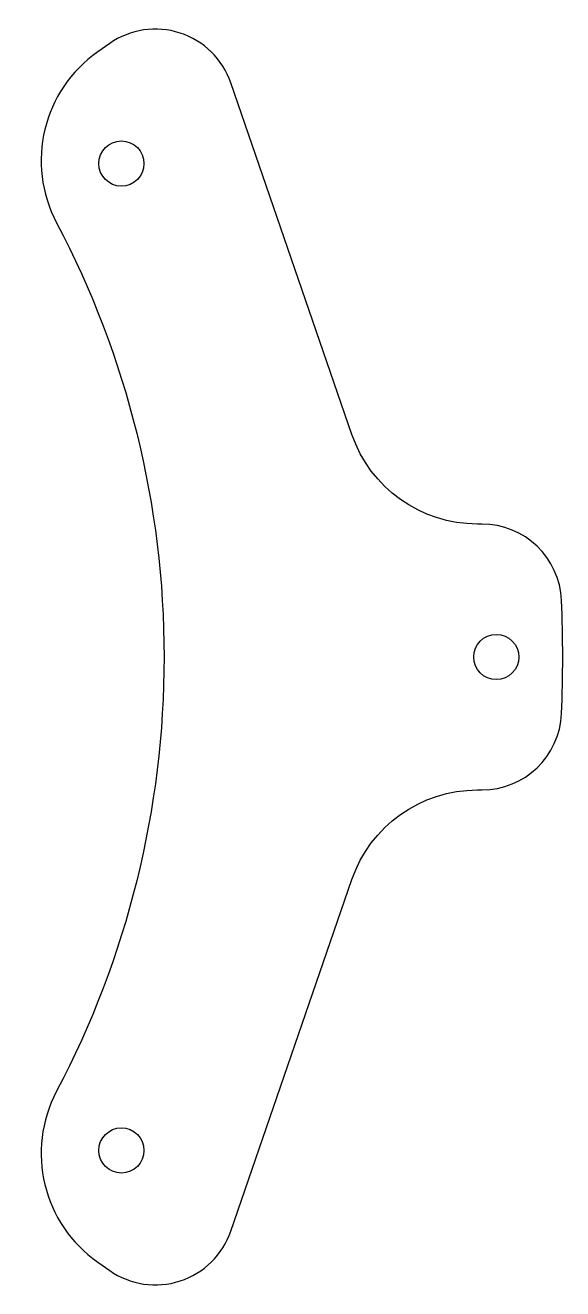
# Model space of a CAD drawing. Extents: x -60.4 to -20, y -47.5 to 47.5.
import ezdxf

# ---------------------------------------------------------------- set-up
doc = ezdxf.new("R2010")
doc.units = 0

# ---------------------------------------------------------------- blocks, each defined once
blk = doc.blocks.new('CUT456016_CS')
at = {"layer": 'Delta-base-top', "color": 0}
blk.add_lwpolyline([(-35.868, -16.744, -0.320103), (-26.413, -10), (-26.085, -10, 0.401801), (-20.091, -4.255, 0.010642), (-20, 0, 0.010642), (-20.091, 4.255, 0.401801), (-26.085, 10), (-26.413, 10, -0.320103), (-35.868, 16.744), (-44.974, 43.19, 0.498582), (-54.088, 46.152), (-54.982, 45.526, 0.377964), (-58.09, 32.668, -0.121984), (-50, 0, -0.121984), (-58.09, -32.668, 0.377964), (-54.982, -45.526), (-54.088, -46.152, 0.498582), (-44.974, -43.19)], format="xyb", close=True, dxfattribs=at)
for centre in [(-53.208, 37.12, -256), (-25, 0, -256), (-53.208, -37.12, -256)]:
    blk.add_circle(centre, 1.7, dxfattribs=at)

msp = doc.modelspace()

# ---------------------------------------------------------------- block references
at = {"layer": 'Delta-base-top', "color": 0}
msp.add_blockref('CUT456016_CS', (0, 0), dxfattribs=at)

doc.saveas('drawing.dxf')
